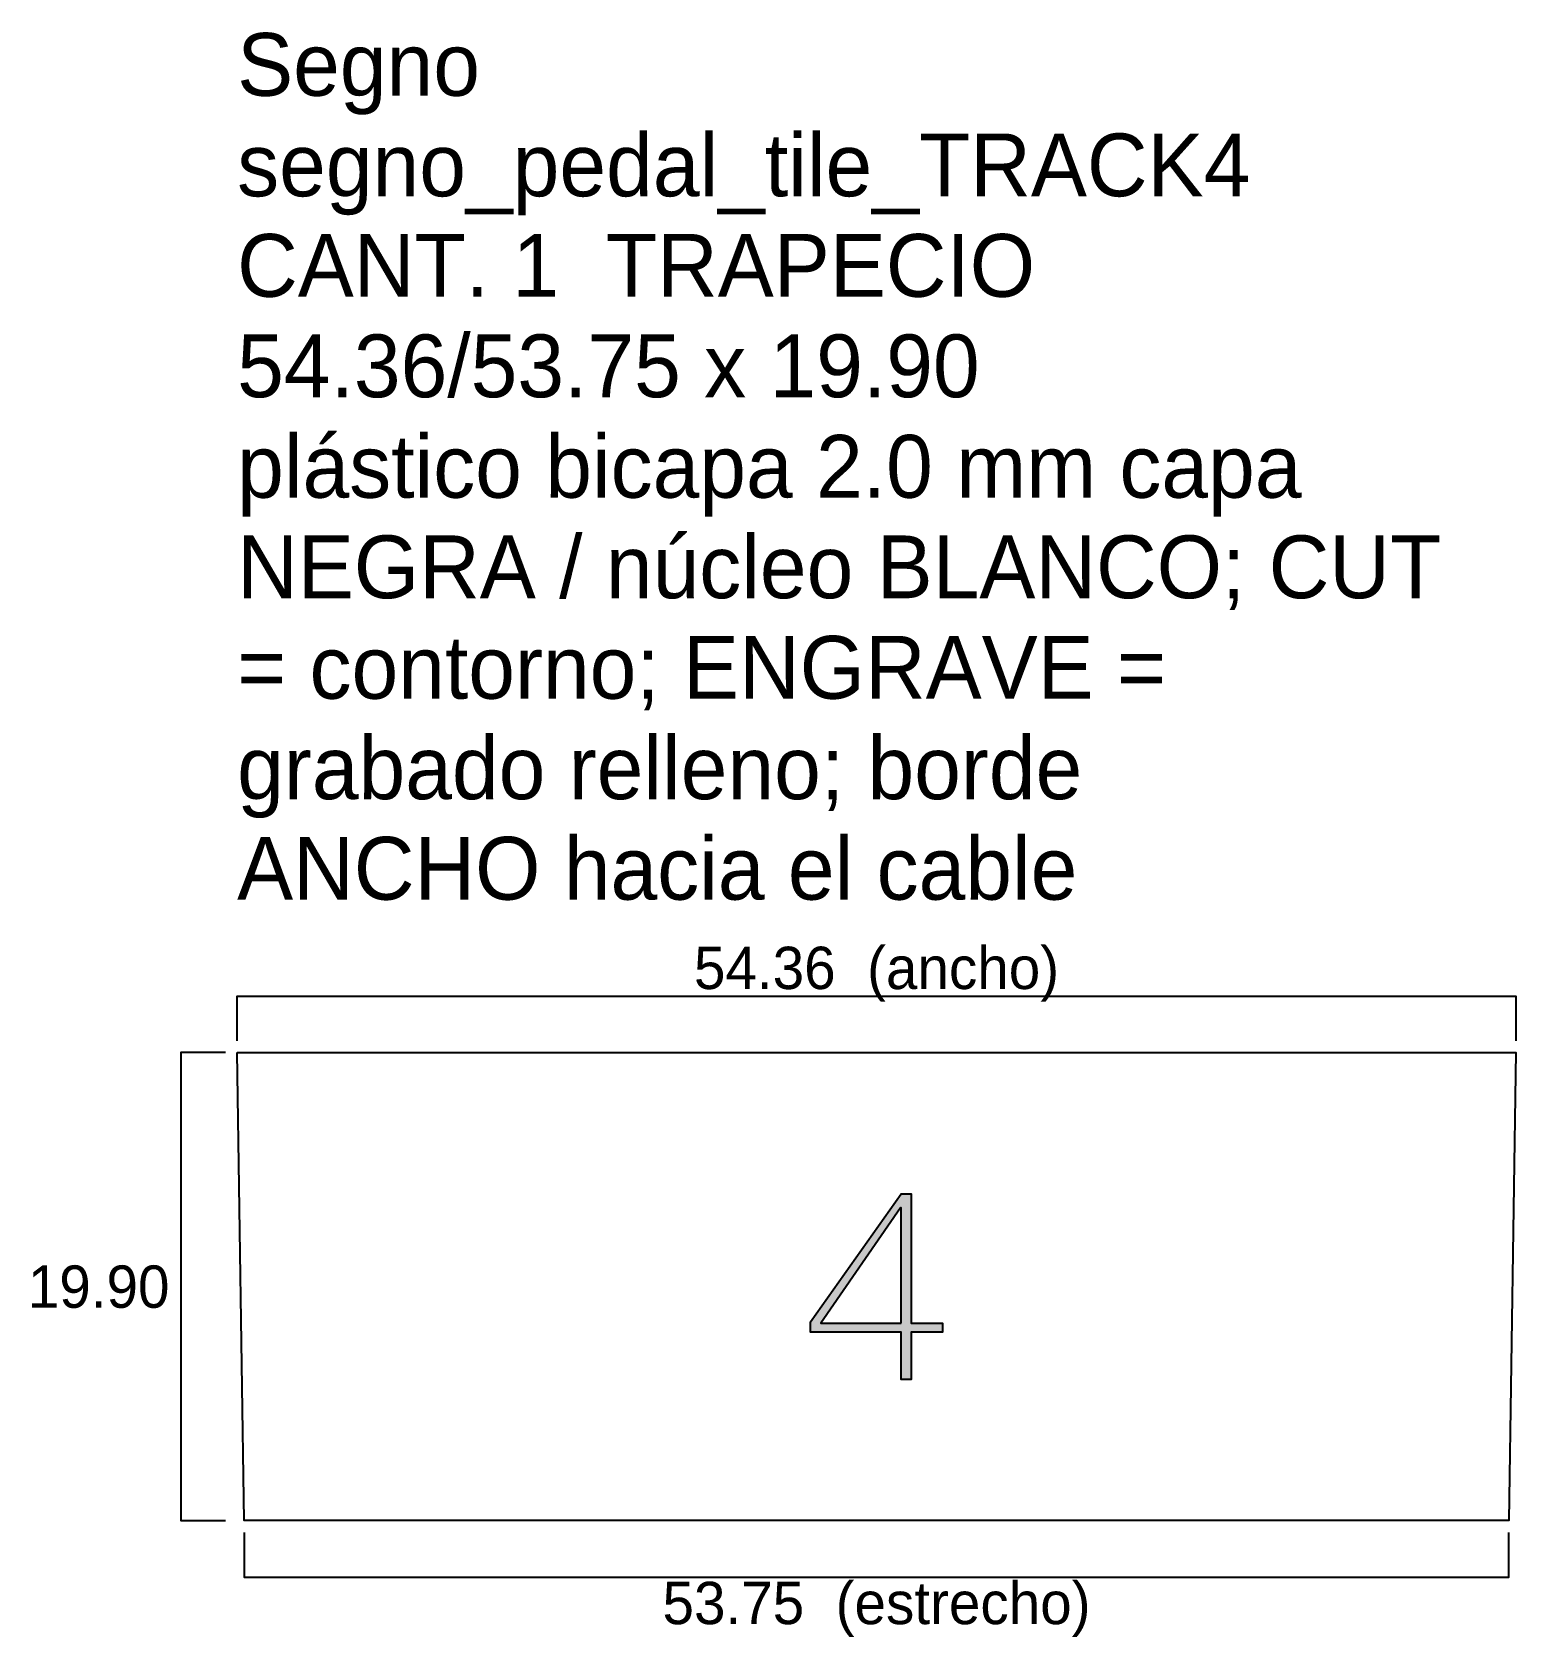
# Model space of a CAD drawing. Header units: millimetres. Extents: x -35.9 to 27.2, y -14.9 to 53.3.
import ezdxf
from ezdxf.enums import TextEntityAlignment as Align

# ---------------------------------------------------------------- set-up
doc = ezdxf.new("R2010")
doc.units = ezdxf.units.MM
for name, color, linetype in [('CUT', 7, 'Continuous'), ('ENGRAVE', 3, 'Continuous'), ('NOTE', 8, 'Continuous')]:
    doc.layers.add(name, color=color, linetype=linetype)

msp = doc.modelspace()

# ---------------------------------------------------------------- hatches: boundary and pattern name
at = {"layer": 'ENGRAVE'}
h = msp.add_hatch(color=256, dxfattribs=at)
h.paths.add_polyline_path([(-2.805, -1.499), (1.041, 3.95), (1.476, 3.95), (1.476, -1.556), (2.805, -1.556), (2.805, -1.936), (1.476, -1.936), (1.476, -3.95), (1.041, -3.95), (1.041, -1.936), (-2.805, -1.936)])
h.paths.add_polyline_path([(1.041, -1.556), (1.041, 3.354), (1.018, 3.354), (-2.37, -1.556)])

# ---------------------------------------------------------------- linework, layer by layer
at = {"layer": 'CUT'}
msp.add_lwpolyline([(-27.18, 9.95), (27.18, 9.95), (26.877, -9.95), (-26.877, -9.95), (-27.18, 9.95)], close=True, dxfattribs=at)
at = {"layer": 'ENGRAVE'}
for points in [[(-2.805, -1.499), (1.041, 3.95), (1.476, 3.95), (1.476, -1.556), (2.805, -1.556), (2.805, -1.936), (1.476, -1.936), (1.476, -3.95), (1.041, -3.95), (1.041, -1.936), (-2.805, -1.936)], [(1.041, -1.556), (1.041, 3.354), (1.018, 3.354), (-2.37, -1.556)]]:
    msp.add_lwpolyline(points, close=True, dxfattribs=at)
at = {"layer": 'NOTE'}
for points in [[(-27.18, 10.45), (-27.18, 12.35), (27.18, 12.35), (27.18, 10.45)], [(-27.68, 9.95), (-29.579, 9.95), (-29.579, -9.95), (-27.68, -9.95)], [(-26.877, -10.45), (-26.877, -12.35), (26.877, -12.35), (26.877, -10.45)]]:
    msp.add_lwpolyline(points, dxfattribs=at)

# ---------------------------------------------------------------- texts
for s, height, p in [('Segno', 2.6698, (-27.18, 50.624)), ('segno_pedal_tile_TRACK4', 2.66984, (-27.18, 46.352)), ('CANT. 1  TRAPECIO', 2.66984, (-27.18, 42.08)), ('54.36/53.75 x 19.90', 2.66984, (-27.18, 37.809)), ('plástico bicapa 2.0 mm capa', 2.66984, (-27.18, 33.537)), ('NEGRA / núcleo BLANCO; CUT', 2.66984, (-27.18, 29.265)), ('= contorno; ENGRAVE =', 2.66984, (-27.18, 24.993)), ('grabado relleno; borde', 2.66984, (-27.18, 20.722)), ('ANCHO hacia el cable', 2.66984, (-27.18, 16.45)), ('19.90', 1.8, (-36.079, -0.9))]:
    msp.add_text(s, height=height, dxfattribs=at).set_placement(p)
for s, p in [('54.36  (ancho)', (0, 12.65)), ('53.75  (estrecho)', (0, -14.35))]:
    msp.add_text(s, height=1.8, dxfattribs=at).set_placement(p, align=Align.CENTER)

doc.saveas('drawing.dxf')
